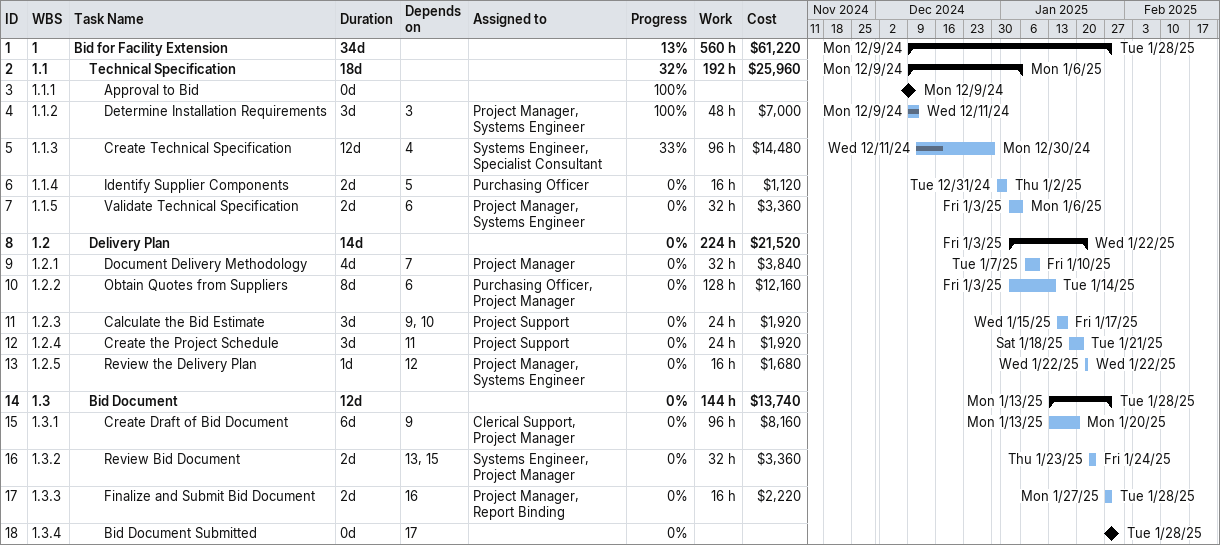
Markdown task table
| ID | WBS | Task | Duration | Start | Finish | Predecessors | Resources | % complete | Work (h) | Cost ($) |
|---|---|---|---|---|---|---|---|---|---|---|
| 1 | 1 | **Bid for Facility Extension** | 34d | 2024-12-09 | 2025-01-28 |  |  | 13 | 560 | 61220 |
| 2 | 1.1 | **Technical Specification** | 18d | 2024-12-09 | 2025-01-06 |  |  | 32 | 192 | 25960 |
| 3 | 1.1.1 | Approval to Bid | 0d | 2024-12-09 | 2024-12-09 |  |  | 100 |  |  |
| 4 | 1.1.2 | Determine Installation Requirements | 3d | 2024-12-09 | 2024-12-11 | 3 | Project Manager, Systems Engineer | 100 | 48 | 7000 |
| 5 | 1.1.3 | Create Technical Specification | 12d | 2024-12-11 | 2024-12-30 | 4 | Systems Engineer, Specialist Consultant | 33 | 96 | 14480 |
| 6 | 1.1.4 | Identify Supplier Components | 2d | 2024-12-31 | 2025-01-02 | 5 | Purchasing Officer | 0 | 16 | 1120 |
| 7 | 1.1.5 | Validate Technical Specification | 2d | 2025-01-03 | 2025-01-06 | 6 | Project Manager, Systems Engineer | 0 | 32 | 3360 |
| 8 | 1.2 | **Delivery Plan** | 14d | 2025-01-03 | 2025-01-22 |  |  | 0 | 224 | 21520 |
| 9 | 1.2.1 | Document Delivery Methodology | 4d | 2025-01-07 | 2025-01-10 | 7 | Project Manager | 0 | 32 | 3840 |
| 10 | 1.2.2 | Obtain Quotes from Suppliers | 8d | 2025-01-03 | 2025-01-14 | 6 | Purchasing Officer, Project Manager | 0 | 128 | 12160 |
| 11 | 1.2.3 | Calculate the Bid Estimate | 3d | 2025-01-15 | 2025-01-17 | 9, 10 | Project Support | 0 | 24 | 1920 |
| 12 | 1.2.4 | Create the Project Schedule | 3d | 2025-01-18 | 2025-01-21 | 11 | Project Support | 0 | 24 | 1920 |
| 13 | 1.2.5 | Review the Delivery Plan | 1d | 2025-01-22 | 2025-01-22 | 12 | Project Manager, Systems Engineer | 0 | 16 | 1680 |
| 14 | 1.3 | **Bid Document** | 12d | 2025-01-13 | 2025-01-28 |  |  | 0 | 144 | 13740 |
| 15 | 1.3.1 | Create Draft of Bid Document | 6d | 2025-01-13 | 2025-01-20 | 9 | Clerical Support, Project Manager | 0 | 96 | 8160 |
| 16 | 1.3.2 | Review Bid Document | 2d | 2025-01-23 | 2025-01-24 | 13, 15 | Systems Engineer, Project Manager | 0 | 32 | 3360 |
| 17 | 1.3.3 | Finalize and Submit Bid Document | 2d | 2025-01-27 | 2025-01-28 | 16 | Project Manager, Report Binding | 0 | 16 | 2220 |
| 18 | 1.3.4 | Bid Document Submitted | 0d | 2025-01-28 | 2025-01-28 | 17 |  | 0 |  |  |
